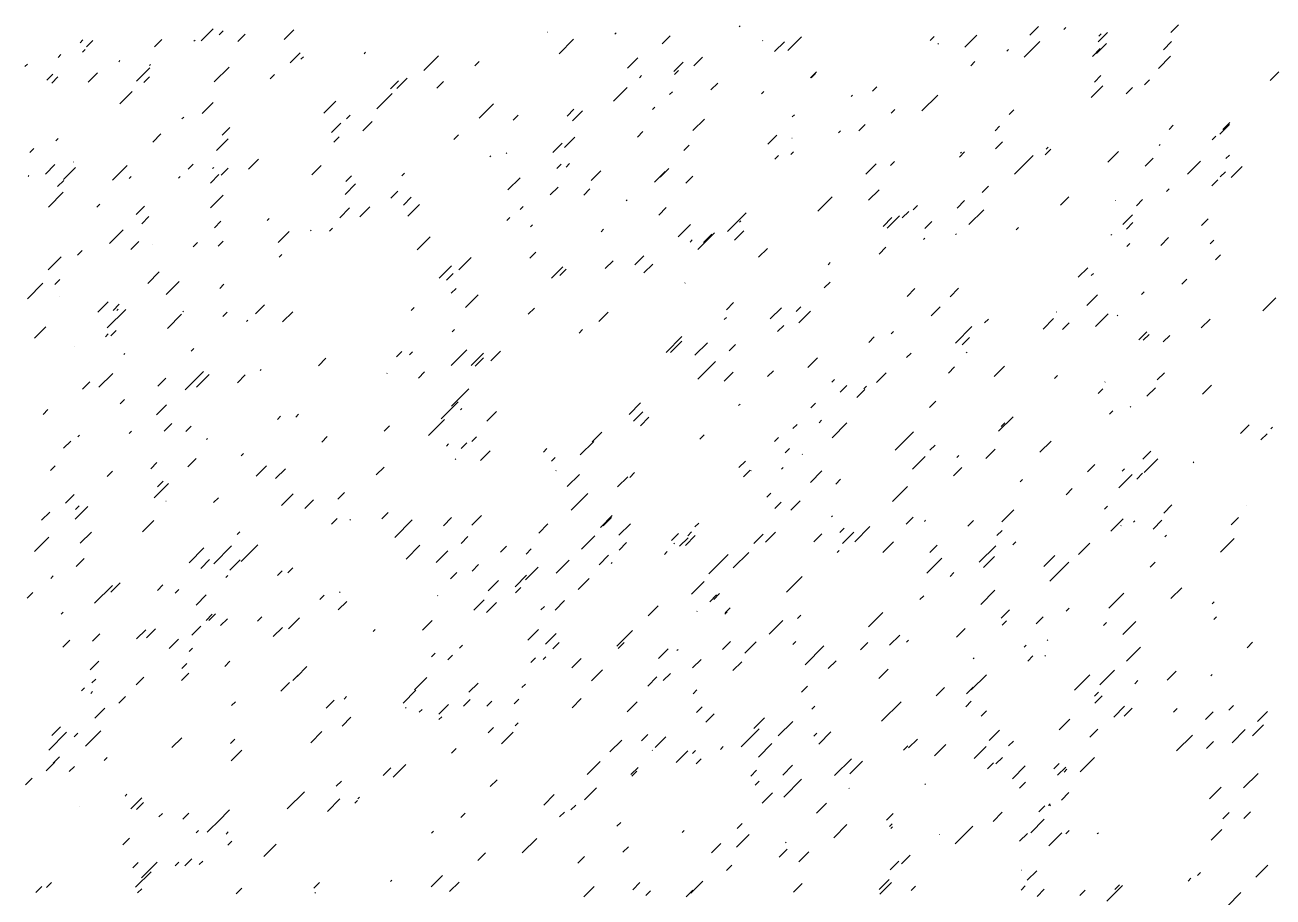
# Model space of a CAD drawing. Header units: millimetres. Extents: x -5080 to 169092, y -130394 to 7197.
# Drawn here: x 14287 to 19905, y -12411 to -8483 of the extents above; entities that cross this region are included whole.
import ezdxf

# ---------------------------------------------------------------- set-up
doc = ezdxf.new("R2010")
doc.units = ezdxf.units.MM
doc.header["$LTSCALE"] = 50
doc.layers.add('pio-Stipple', color=7, linetype='Continuous', lineweight=5)

# ---------------------------------------------------------------- blocks, each defined once
blk = doc.blocks.new('Group')
at = {"layer": 'pio-Stipple', "color": 7, "linetype": 'Continuous', "lineweight": 5, "transparency": 33554687}
for p, q in [((6600.2, 16883.4), (6654.2, 16937.4)), ((6681, 16910.5), (6699.5, 16929)), ((6798, 16914.1), (6765.5, 16881.6)), ((7018, 16934), (6974.1, 16890.2)), ((8159.2, 16922.4), (8160.2, 16923.4)), ((8469, 16920.3), (8463.1, 16914.3)), ((9022, 16946.6), (9027, 16951.7)), ((10330.7, 16909.5), (10369, 16947.7)), ((10492.2, 16943.5), (10483.5, 16934.8)), ((10679.8, 16921.1), (10638.1, 16879.4)), ((10640.5, 16904.3), (10651.5, 16915.4)), ((10999.7, 16955.4), (10965.6, 16921.3)), ((6067.4, 16888), (6055, 16875.5)), ((6112.9, 16884.8), (6084.5, 16856.5)), ((6422.6, 16889.8), (6389.6, 16856.7)), ((6567.9, 16882), (6573, 16887.1)), ((8211.7, 16825.9), (8276.6, 16890.9)), ((8712.2, 16906.8), (8675.5, 16870.1)), ((9126.9, 16884), (9128.3, 16885.5)), ((9225.8, 16879.7), (9181.6, 16835.6)), ((9241.9, 16840.1), (9303.4, 16901.5)), ((9881.7, 16885.2), (9899.7, 16903.2)), ((9916, 16868.9), (9919.4, 16872.4)), ((10091.6, 16909.9), (10037.2, 16855.5)), ((10375.1, 16880.5), (10304.7, 16810.1)), ((10675.8, 16871.6), (10630.3, 16826.1)), ((10932.1, 16844), (10968.5, 16880.3)), ((5956.4, 16809.5), (5968.7, 16821.8)), ((6066.4, 16832.6), (6078.1, 16844.3)), ((7046.2, 16830.3), (7000.9, 16785)), ((7060.4, 16812.3), (7049, 16801)), ((7339.9, 16832.5), (7333.3, 16825.9)), ((7603.2, 16750.2), (7668.9, 16815.9)), ((8519.4, 16761.2), (8565.4, 16807.1)), ((8857.5, 16811), (8818, 16771.6)), ((10226.8, 16836.7), (10235.1, 16845)), ((10612.2, 16813.8), (10647.1, 16848.7)), ((10964.4, 16814.1), (10909.8, 16759.5)), ((5807.1, 16768.1), (5818, 16779)), ((6234.9, 16795.2), (6229.7, 16789.9)), ((6309.6, 16702.8), (6369.4, 16762.5)), ((6372.2, 16777), (6368.1, 16772.9)), ((6658.7, 16698.9), (6725.8, 16766)), ((7832.3, 16771.2), (7852.4, 16791.3)), ((8728.3, 16746.1), (8770.2, 16787.9)), ((8730.3, 16732.8), (8748.5, 16751)), ((9342.8, 16717.7), (9369.5, 16744.4)), ((10083.5, 16790.1), (10065.2, 16771.8)), ((11412.4, 16704.7), (11451.9, 16744.2)), ((5932.2, 16733.4), (5906, 16707.2)), ((5955.4, 16721.4), (5927.9, 16693.8)), ((6133, 16739.5), (6090.9, 16697.3)), ((6368.1, 16722.4), (6342.4, 16696.7)), ((6911, 16712.6), (6931.1, 16732.7)), ((7489.2, 16704), (7452.3, 16667.2)), ((7527.5, 16716.2), (7480.5, 16669.2)), ((7661.7, 16671.4), (7691.3, 16701)), ((8583, 16727.5), (8573, 16717.5)), ((8894.8, 16663.3), (8925.4, 16693.9)), ((9345.9, 16716.7), (9366.4, 16737.3)), ((10650.6, 16727.4), (10621.5, 16698.3)), ((10869.5, 16708.3), (10846.6, 16685.3)), ((6234.9, 16600.9), (6289.6, 16655.5)), ((7459.9, 16646.4), (7391.1, 16577.5)), ((8455.9, 16612), (8517.4, 16673.5)), ((8709.1, 16641.9), (8721.9, 16654.7)), ((9122.9, 16645), (9133.2, 16655.3)), ((9532.5, 16638.8), (9527, 16633.3)), ((9641.5, 16676), (9622.2, 16656.7)), ((9916, 16639.4), (9845.1, 16568.5)), ((10606.2, 16628.2), (10658.6, 16680.7)), ((10763.6, 16645.2), (10792.6, 16674.2)), ((6653.7, 16606.2), (6604.7, 16557.2)), ((7153.2, 16558.5), (7207, 16612.3)), ((7916, 16600.1), (7851.2, 16535.3)), ((8248, 16545.2), (8278.3, 16575.5)), ((8642.5, 16585.3), (8631.3, 16574)), ((9723.2, 16575.1), (9706.4, 16558.2)), ((6513.4, 16531.9), (6521.8, 16540.3)), ((7254.1, 16532.1), (7271.7, 16549.7)), ((7370.1, 16520.3), (7327.7, 16477.9)), ((8028, 16549.8), (8005, 16526.8)), ((8271.2, 16523.2), (8316.2, 16568.2)), ((8865.5, 16531.5), (8813.6, 16479.5)), ((9261.1, 16541), (9270.7, 16550.7)), ((10237.9, 16552.2), (10258.7, 16573.1)), ((6382.2, 16427.3), (6419.3, 16464.4)), ((6695.1, 16459.5), (6729.1, 16493.6)), ((7228.8, 16513.4), (7187.2, 16471.7)), ((8563.8, 16450.3), (8588.6, 16475.1)), ((9479, 16478.3), (9469.9, 16469.2)), ((9589, 16507.5), (9560.4, 16478.8)), ((10194.5, 16499.5), (10173.9, 16478.9)), ((10975.5, 16503.5), (10957, 16485)), ((11228.7, 16506.4), (11185.9, 16463.5)), ((11230.8, 16516.5), (11199.4, 16485.2)), ((5946.3, 16434.1), (5955.9, 16443.6)), ((6668.8, 16390), (6721.2, 16442.4)), ((7220.8, 16450.9), (7198, 16428.2)), ((7737.4, 16439.2), (7758.5, 16460.3)), ((8225.8, 16423.6), (8183.3, 16381.1)), ((8235.9, 16403.2), (8283.1, 16450.3)), ((8796.9, 16414.6), (8772.9, 16390.6)), ((9191.5, 16459.7), (9150.8, 16419.1)), ((9259.1, 16445.1), (9260.1, 16446.1)), ((10176.3, 16397.9), (10208, 16429.6)), ((10413.4, 16405.7), (10403.4, 16395.6)), ((10916.9, 16416.8), (10912.9, 16412.7)), ((11168.2, 16455), (11150.7, 16437.5)), ((5828.3, 16380.7), (5846.7, 16399.1)), ((6858.5, 16350.8), (6813.6, 16305.9)), ((7903.9, 16366.3), (7899.6, 16362.1)), ((7976.6, 16379.5), (7972.9, 16375.8)), ((9182.4, 16350.4), (9199, 16367.1)), ((9254, 16371.5), (9266.9, 16384.4)), ((10037, 16383.4), (10013.4, 16359.7)), ((10022.9, 16382.5), (10017.9, 16377.4)), ((10262.1, 16284.1), (10346.1, 16368.2)), ((10424.5, 16395.5), (10399.3, 16370.3)), ((10681.8, 16337.6), (10730.1, 16385.8)), ((10885.7, 16356), (10849.7, 16320.1)), ((11228.7, 16369.3), (11212.9, 16353.4)), ((5898.9, 16283.9), (5941.8, 16326.8)), ((6034.1, 16313.6), (5980.5, 16260)), ((6026, 16339.1), (6025.1, 16338.2)), ((6201.6, 16256.8), (6267.1, 16322.3)), ((6563.9, 16327.9), (6541.6, 16305.6)), ((6651.7, 16308.9), (6656.7, 16314)), ((6690, 16278.9), (6721.3, 16310.1)), ((7140, 16321.7), (7098.4, 16280.1)), ((8201.6, 16309), (8220.4, 16327.9)), ((8242.9, 16315), (8258.8, 16330.9)), ((8355.9, 16254.6), (8399.2, 16297.9)), ((8641.5, 16247.8), (8688.6, 16294.8)), ((8706.1, 16309.5), (8666.8, 16270.2)), ((9639.5, 16330.6), (9592.5, 16283.6)), ((9721.2, 16341), (9702.6, 16322.4)), ((11040, 16284.1), (11098.4, 16342.5)), ((11210.6, 16294.5), (11188, 16272)), ((11236.8, 16269), (11286.3, 16318.4)), ((5821.2, 16273.6), (5825.1, 16277.5)), ((5953.4, 16227.4), (5981.6, 16255.6)), ((6285.4, 16272.5), (6276.6, 16263.7)), ((6506.4, 16272.5), (6498.6, 16264.7)), ((6679.9, 16281.3), (6642, 16243.5)), ((7248, 16192.3), (7295.1, 16239.4)), ((7276.3, 16275.3), (7250.9, 16249.9)), ((7515.4, 16288.6), (7503.5, 16276.6)), ((8036.1, 16267.2), (7981.2, 16212.3)), ((8781.8, 16242.5), (8813.5, 16274.2)), ((11177.3, 16258.2), (11149.7, 16230.6)), ((5979.6, 16202.5), (5912.4, 16135.3)), ((6699.1, 16189.3), (6642.2, 16132.4)), ((7453.8, 16175.9), (7485.3, 16207.3)), ((8206.6, 16224.9), (8171.3, 16189.6)), ((8322.6, 16189), (8350.4, 16216.7)), ((9376.1, 16116.5), (9440.3, 16180.7)), ((9652.6, 16213.6), (9604.6, 16165.6)), ((10116.7, 16201.1), (10144.7, 16229.1)), ((10468.9, 16143.6), (10506.6, 16181.3)), ((10958.3, 16218), (10945.9, 16205.6)), ((6144.1, 16148.3), (6129.9, 16134.1)), ((6345.9, 16140), (6307.9, 16102)), ((7223.8, 16087.2), (7268.7, 16132.1)), ((7360, 16136.8), (7314.2, 16091.1)), ((7545.7, 16179.4), (7510.6, 16144.3)), ((7583, 16146.1), (7530.9, 16094)), ((8050.2, 16137.2), (8036.8, 16123.8)), ((8518.4, 16167.5), (8513.7, 16162.8)), ((8694, 16133), (8660.2, 16099.2)), ((9825.1, 16142.3), (9805.9, 16123)), ((10037, 16164.4), (10003.1, 16130.5)), ((10715.1, 16164.6), (10715.5, 16164.9)), ((10810, 16140.6), (10838.4, 16169)), ((6332.8, 16059.8), (6365.1, 16092.1)), ((6659.7, 16041.7), (6689.3, 16071.3)), ((6905.9, 16083.7), (6897.5, 16075.3)), ((7976.5, 16074.8), (7990.2, 16088.5)), ((9054.2, 16109.6), (8969.5, 16024.9)), ((9022.9, 16066.7), (9029.8, 16073.7)), ((9669.7, 16047.9), (9710, 16088.1)), ((9688.9, 16040.8), (9744.5, 16096.4)), ((9785.8, 16115.9), (9756.3, 16086.4)), ((9888.7, 16070.4), (9857.7, 16039.4)), ((10056.2, 16056), (10122.9, 16122.7)), ((10749.4, 16057), (10793.4, 16101)), ((11133.9, 16081.6), (11103.8, 16051.6)), ((6187.5, 15971.2), (6249.4, 16033.2)), ((6947.3, 15976.2), (6996.4, 16025.3)), ((7092.6, 16028.4), (7095.1, 16030.9)), ((7178.4, 16026.5), (7191.7, 16039.8)), ((8083.5, 16046.6), (8091.5, 16054.6)), ((8400.3, 16024.4), (8411.4, 16035.4)), ((8802.9, 16056.2), (8748.1, 16001.4)), ((8910.9, 16018.8), (8835.7, 15943.6)), ((8861.5, 15976.2), (8898.7, 16013.4)), ((9000.7, 15986.4), (9042.5, 16028.2)), ((9999.7, 16015.2), (9996.5, 16012)), ((10269.1, 16032.5), (10279.9, 16043.3)), ((10699, 16012.2), (10695.5, 16008.7)), ((10794.8, 16065.5), (10765.7, 16036.4)), ((6319.7, 15980.5), (6283.8, 15944.6)), ((6380.2, 15966.8), (6380.2, 15966.8)), ((6564.9, 15956.9), (6584.2, 15976.2)), ((6676.9, 15958.9), (6699.2, 15981.2)), ((7572.9, 15942), (7631.4, 16000.5)), ((8801.9, 15977.9), (8811.1, 15987.1)), ((9857.4, 15995), (9852.2, 15989.8)), ((10767.6, 15957.8), (10780.3, 15970.6)), ((10955.3, 15998.6), (10919.5, 15962.9)), ((11141.9, 15969.9), (11158.6, 15986.6)), ((5911, 15852.2), (5969.7, 15910.9)), ((6044.2, 15918.5), (6064.8, 15939.1)), ((6951.3, 15909.4), (6963.7, 15921.7)), ((7816.1, 15907.8), (7760.1, 15851.9)), ((8079.4, 15904.5), (8107.3, 15932.3)), ((8552.7, 15875.4), (8593.3, 15916)), ((9109.7, 15909.5), (9149.3, 15949.1)), ((9682.8, 15954.4), (9651.7, 15923.3)), ((11189.4, 15920.2), (11166.5, 15897.3)), ((7671.8, 15814.8), (7726.9, 15870)), ((8227.8, 15866.6), (8176.6, 15815.4)), ((8243.9, 15855.6), (8215, 15826.7)), ((8454.8, 15893.8), (8419.6, 15858.6)), ((8633.4, 15878.7), (8593.2, 15838.5)), ((9431.6, 15885), (9422.4, 15875.8)), ((10548.6, 15818.9), (10591.3, 15861.6)), ((5887.8, 15791.8), (5817.9, 15721.9)), ((5963.5, 15809.2), (5941, 15786.8)), ((6360, 15791.6), (6411.4, 15843)), ((6442.7, 15741.2), (6501.9, 15800.4)), ((6683.9, 15769.2), (6702.7, 15788)), ((7734.3, 15836.3), (7704, 15805.9)), ((8778.7, 15794.2), (8777.7, 15793.2)), ((9405.3, 15771.3), (9431.1, 15797)), ((10617.2, 15836.5), (10607, 15826.3)), ((11014.8, 15788.4), (11037, 15810.6)), ((7747.5, 15767.9), (7726.3, 15746.8)), ((7847.4, 15740.3), (7790.3, 15683.3)), ((9777.7, 15733), (9812.9, 15768.3)), ((10009.8, 15769.6), (9971.8, 15731.6)), ((10635.4, 15740.4), (10587.2, 15692.2)), ((10845.3, 15753.8), (10833.4, 15742)), ((5961.4, 15730.7), (5961.2, 15730.5)), ((6182.4, 15709.2), (6134.8, 15661.6)), ((6231.9, 15697.2), (6203.6, 15668.9)), ((6226.8, 15675.1), (6221.3, 15669.6)), ((6845.4, 15654.2), (6885.5, 15694.4)), ((7559.8, 15683.1), (7545.8, 15669.2)), ((8072.4, 15652.2), (8100.5, 15680.4)), ((8964.4, 15672.5), (8996.8, 15704.9)), ((9212.6, 15681.9), (9162.2, 15631.5)), ((9278.2, 15664.2), (9300, 15686)), ((9927, 15685.8), (9886.8, 15645.6)), ((11438.6, 15726.3), (11380.1, 15667.8)), ((6177.4, 15590.9), (6260.7, 15674.3)), ((6512.4, 15652.6), (6448.3, 15588.6)), ((6518.4, 15663.1), (6521, 15665.7)), ((6717.2, 15661.9), (6698, 15642.7)), ((6804, 15619.7), (6810.9, 15626.6)), ((6966.4, 15618), (7012.3, 15663.8)), ((8390.2, 15620), (8432.5, 15662.2)), ((8964.4, 15637.7), (8955.1, 15628.4)), ((9343.8, 15666.7), (9290.7, 15613.7)), ((10144, 15630.7), (10127.2, 15613.9)), ((10390.2, 15585.8), (10437.1, 15632.8)), ((10451.7, 15664.1), (10449.8, 15662.1)), ((10626.3, 15596.9), (10683.3, 15653.9)), ((10727.2, 15648.9), (10724, 15645.7)), ((11141.9, 15630.3), (11102.3, 15590.7)), ((5850.4, 15545.5), (5901.3, 15596.3)), ((6182.4, 15564.1), (6169.7, 15551.4)), ((6217.7, 15579.1), (6194.3, 15555.7)), ((7741.4, 15583.3), (7730.8, 15572.6)), ((8317.6, 15583.2), (8301.4, 15567)), ((9222.7, 15602.3), (9194.9, 15574.5)), ((9716.1, 15574.2), (9705.7, 15563.8)), ((10069.3, 15597), (9995.2, 15522.9)), ((10478, 15584.6), (10507.5, 15614.2)), ((10821, 15537.2), (10857.9, 15574)), ((8764.6, 15551.7), (8693.1, 15480.1)), ((8763.6, 15530.6), (8713.6, 15480.6)), ((8823.1, 15467.7), (8879.1, 15523.6)), ((8976.5, 15487.8), (9005, 15516.2)), ((9630.3, 15550.9), (9605.1, 15525.7)), ((10025.9, 15514.1), (10058.9, 15547.1)), ((10867.4, 15561.9), (10840.8, 15535.2)), ((10960.3, 15556.8), (10931.1, 15527.6)), ((6029, 15505.7), (6029.1, 15505.8)), ((6252, 15471.4), (6256.5, 15475.9)), ((6567.9, 15498.5), (6555.5, 15486.1)), ((7162.2, 15454), (7127.9, 15419.6)), ((7503.3, 15484.2), (7480.3, 15461.3)), ((7538.6, 15470.4), (7550.9, 15482.8)), ((7726.2, 15422.3), (7795.6, 15491.6)), ((7816.1, 15422.3), (7871.7, 15478)), ((7833.2, 15418.1), (7871.7, 15456.5)), ((7903.8, 15442.5), (7947, 15485.7)), ((9331.7, 15413.1), (9374.7, 15456.2)), ((9795.8, 15477.3), (9775.7, 15457.2)), ((10048.1, 15482.4), (10043.9, 15478.3)), ((6611.2, 15395.2), (6528.6, 15312.6)), ((6866.5, 15399.7), (6870.5, 15403.7)), ((8914.9, 15439.6), (8836, 15360.7)), ((9176.3, 15397.4), (9150.3, 15371.5)), ((9964.3, 15387.8), (9991.8, 15415.3)), ((10170.2, 15372.9), (10216.4, 15419.1)), ((6099.6, 15348), (6066.8, 15315.2)), ((6202.6, 15386.2), (6140.3, 15323.9)), ((6441.7, 15364.2), (6405.4, 15327.9)), ((6578.9, 15324.4), (6635.7, 15381.1)), ((6763.6, 15344.4), (6798.8, 15379.6)), ((7437.7, 15387.6), (7436.5, 15386.4)), ((7577.9, 15364.7), (7605.7, 15392.5)), ((8955.3, 15351.5), (8995.5, 15391.8)), ((9451.7, 15359.2), (9438.7, 15346.1)), ((9683.8, 15388.3), (9640.3, 15344.8)), ((10455.7, 15377.4), (10441.3, 15363)), ((10669.7, 15348.2), (10668.5, 15347.1)), ((10903.8, 15356.6), (10936, 15388.8)), ((7727.2, 15238.7), (7804.6, 15316.1)), ((9477, 15302.1), (9506.4, 15331.6)), ((9587.9, 15313.7), (9552.3, 15278.1)), ((9595, 15329), (9583.3, 15317.2)), ((10638.4, 15294.9), (10659.5, 15316)), ((10857.3, 15282.9), (10895.9, 15321.4)), ((11107.6, 15293), (11147.9, 15333.3)), ((6235.9, 15248.5), (6255.7, 15268.3)), ((6443.7, 15243.9), (6399.5, 15199.6)), ((7756.5, 15258), (7680.6, 15182.1)), ((7767.6, 15222.2), (7773.5, 15228.1)), ((8577.9, 15252.9), (8526.6, 15201.7)), ((9025.9, 15248.3), (9018.6, 15241)), ((9344.8, 15230.4), (9366, 15251.7)), ((9907.8, 15261.2), (9879.6, 15233)), ((10782.7, 15234.2), (10784.8, 15236.4)), ((5909.9, 15222.9), (5888.6, 15201.6)), ((6943.2, 15178.9), (6958, 15193.7)), ((7039.1, 15201.9), (7025.8, 15188.6)), ((7695, 15178.3), (7623.4, 15106.7)), ((7886.7, 15171), (7930, 15214.3)), ((8546.6, 15170.9), (8588.3, 15212.6)), ((8616.2, 15188.3), (8578.2, 15150.4)), ((9382.1, 15163.7), (9393.3, 15174.9)), ((10254.9, 15190.3), (10190, 15125.4)), ((10689.8, 15202.1), (10704.8, 15217)), ((6286.3, 15126.2), (6275.6, 15115.5)), ((6468.9, 15160.4), (6434.3, 15125.7)), ((6555.7, 15148.2), (6531.5, 15123.9)), ((7423.5, 15125.5), (7447.6, 15149.6)), ((8404.3, 15121.9), (8360.6, 15078.2)), ((9264, 15137.5), (9282.7, 15156.1)), ((9507.2, 15163.1), (9440.8, 15096.7)), ((9724.2, 15041), (9806.8, 15123.6)), ((10218.6, 15163.4), (10202.2, 15147)), ((11318.5, 15155.2), (11279.1, 15115.8)), ((11370.9, 15087.1), (11398.4, 15114.5)), ((11423.4, 15144.4), (11414.9, 15135.8)), ((6012.9, 15081.5), (5980.3, 15049)), ((6045.1, 15100.1), (6053.2, 15108.1)), ((6624.3, 15088.9), (6629, 15093.6)), ((7143, 15077), (7167.8, 15101.9)), ((7704, 15058.7), (7713.6, 15068.3)), ((7795.9, 15073.6), (7770.7, 15048.5)), ((7818.1, 15080), (7839.1, 15101)), ((8306.4, 15018.7), (8367.3, 15079.6)), ((8844.3, 15090.1), (8864.2, 15110.1)), ((9199.5, 15097.9), (9181.1, 15079.5)), ((9904.8, 15063.5), (9880.9, 15039.7)), ((10426.5, 15081.5), (10375.9, 15031)), ((6540.6, 14966), (6578, 15003.5)), ((6790.8, 15025.3), (6780.6, 15015)), ((7747.4, 15001.1), (7744.1, 14997.8)), ((7900.8, 15037), (7857.2, 14993.4)), ((8156.1, 15047.4), (8140.8, 15032.1)), ((8193.4, 15008.1), (8176.9, 14991.6)), ((9229.7, 15028.6), (9249.2, 15048.1)), ((9306.4, 15021.3), (9307.5, 15022.4)), ((9801.8, 14955.1), (9858.7, 15011.9)), ((10010.7, 15016.2), (10002.1, 15007.5)), ((10131.8, 15002.5), (10174.5, 15045.2)), ((10875.5, 15036), (10838.7, 14999.2)), ((10906.8, 15000.7), (10845.7, 14939.6)), ((5943.2, 14969.6), (5922.5, 14948.9)), ((6200.5, 14945.4), (6176.6, 14921.5)), ((6401.3, 14984.8), (6373.3, 14956.7)), ((6893.8, 14970.5), (6847.2, 14924)), ((6979.5, 14956.4), (6935.2, 14912.1)), ((7388.2, 14928.9), (7423.5, 14964.3)), ((8197.4, 14946.7), (8198.9, 14948.1)), ((9020.8, 14962), (9050, 14991.1)), ((9041, 14920.8), (9071, 14950.7)), ((9076.3, 14948.6), (9074.9, 14947.2)), ((9212.6, 14954.8), (9220.9, 14963.1)), ((9342.7, 14895.5), (9394.9, 14947.6)), ((9986.5, 14924.7), (10024, 14962.2)), ((10623.2, 14975.5), (10590, 14942.3)), ((10746.3, 14945.7), (10756.5, 14955.9)), ((11065.2, 14984), (11068.9, 14987.7)), ((6452.8, 14889.7), (6388.8, 14825.7)), ((6403.3, 14875.2), (6429.5, 14901.4)), ((8303.4, 14931), (8248.5, 14876.2)), ((8520.3, 14920.1), (8475.1, 14874.8)), ((8529.4, 14917.5), (8551.3, 14939.4)), ((9456.7, 14887.2), (9478.8, 14909.3)), ((10287.2, 14898.3), (10297.9, 14909)), ((10791.7, 14931.1), (10731.1, 14870.5)), ((10838.1, 14936.4), (10812.2, 14910.4)), ((6028, 14840.3), (5989, 14801.3)), ((7013.8, 14843.2), (6962.2, 14791.7)), ((7245.9, 14850.4), (7215, 14819.5)), ((8266.1, 14769.5), (8341.4, 14844.9)), ((9147, 14828.7), (9164.9, 14846.6)), ((9779.6, 14876.6), (9712.4, 14809.4)), ((10521.3, 14867.6), (10493.4, 14839.7)), ((6033, 14729.1), (6090.4, 14786.5)), ((6035, 14773.3), (6051.2, 14789.4)), ((6441.7, 14810.4), (6442.2, 14811)), ((6677.8, 14826.4), (6655.8, 14804.5)), ((7105.6, 14816), (7067, 14777.3)), ((9182.3, 14777.3), (9211.7, 14806.8)), ((9254.9, 14770.4), (9297.4, 14812.9)), ((10666.6, 14774.3), (10680.2, 14787.9)), ((10933, 14757.2), (10970.4, 14794.6)), ((11306.3, 14791.2), (11306.1, 14791)), ((5881.7, 14724.9), (5918.4, 14761.6)), ((6387.2, 14723.2), (6336.3, 14672.4)), ((7187.4, 14706.7), (7213.1, 14732.4)), ((7270.1, 14725.7), (7272.3, 14727.8)), ((7441.7, 14759.7), (7413.5, 14731.5)), ((7550.6, 14726.2), (7472, 14647.6)), ((7727.2, 14736.5), (7690.8, 14700)), ((7862.4, 14745.6), (7819.2, 14702.3)), ((8450.7, 14745.5), (8397.9, 14692.7)), ((8410.3, 14699.7), (8448.1, 14737.4)), ((9437.6, 14739.8), (9442.1, 14744.3)), ((9774.6, 14707.8), (9805.3, 14738.5)), ((9856.3, 14719.6), (9861.2, 14724.5)), ((10052.1, 14697.6), (10077.6, 14723.2)), ((10258.9, 14771.8), (10204.2, 14717)), ((10751.4, 14731.2), (10695.8, 14675.7)), ((10802.8, 14721.6), (10797.3, 14716.1)), ((10924.9, 14725.2), (10885, 14685.3)), ((11270, 14737.5), (11237.2, 14704.7)), ((6056.2, 14621.1), (6106.3, 14671.2)), ((6773.7, 14672), (6761.6, 14659.9)), ((8161.1, 14708.1), (8120, 14667.1)), ((8481, 14657.4), (8532.3, 14708.8)), ((8718.1, 14634.2), (8749.5, 14665.6)), ((8790.8, 14655.2), (8807.8, 14672.2)), ((8823, 14694.5), (8840.3, 14711.8)), ((9185.3, 14670.8), (9141.2, 14626.7)), ((9394.2, 14663.8), (9358.5, 14628.1)), ((9495.1, 14689.2), (9474.8, 14668.9)), ((9538.5, 14670.8), (9487.5, 14619.8)), ((9542.5, 14628.2), (9611, 14696.8)), ((10205.5, 14679.1), (10182, 14655.6)), ((10742.3, 14701.4), (10740.5, 14699.7)), ((5913.9, 14648.5), (5849.5, 14584.1)), ((6737.3, 14609.1), (6657.1, 14528.9)), ((6855.4, 14614.2), (6780.4, 14539.2)), ((7522.4, 14549.5), (7584.8, 14612)), ((7800.9, 14651.8), (7770, 14620.8)), ((7974.4, 14608.4), (7947, 14581)), ((8373, 14654.6), (8312.3, 14593.9)), ((8482, 14590.7), (8515.4, 14624.1)), ((8728.2, 14618.7), (8730.6, 14621.2)), ((8791.8, 14645.7), (8753.7, 14607.6)), ((8824.1, 14655.7), (8780, 14611.7)), ((9129.8, 14662.6), (9087.9, 14620.7)), ((9716.1, 14627.3), (9668.5, 14579.7)), ((9913.8, 14613.2), (9880.2, 14579.6)), ((10102.5, 14535.4), (10177.2, 14610.1)), ((10253.9, 14613.8), (10267.4, 14627.3)), ((10600, 14621.2), (10549.2, 14570.5)), ((10945.1, 14657), (10938.4, 14650.2)), ((11189.3, 14581.7), (11250, 14642.4)), ((6038, 14517), (6073.2, 14552.2)), ((6612.2, 14600.1), (6545.6, 14533.5)), ((7658.6, 14534.4), (7711.4, 14587.2)), ((8063.2, 14572.5), (8086.2, 14595.5)), ((8434.6, 14566.8), (8391.9, 14524.2)), ((8697.9, 14583.3), (8685.9, 14571.2)), ((8972.4, 14569.8), (8886.3, 14483.7)), ((8995.6, 14510.2), (9065.6, 14580.2)), ((9471.9, 14589.3), (9462.6, 14580)), ((9934, 14553.7), (9867, 14486.8)), ((10171.1, 14560.8), (10121.6, 14511.3)), ((10394.1, 14517.1), (10443.5, 14566.5)), ((6599.1, 14508), (6638.4, 14547.3)), ((6729.2, 14500), (6776.3, 14547)), ((6964.4, 14497.4), (6943.2, 14476.2)), ((6990.6, 14487.7), (7013.6, 14510.7)), ((7849.3, 14525.5), (7819.8, 14496.1)), ((8060.2, 14455.7), (8117.7, 14513.2)), ((8257, 14544.6), (8198.3, 14485.9)), ((8445.7, 14529.9), (8450.9, 14535.2)), ((10420.4, 14450.7), (10505.4, 14535.7)), ((10872.4, 14513.9), (10894.3, 14535.8)), ((5923, 14462.4), (5934.5, 14473.9)), ((6193.4, 14400.2), (6235.6, 14442.4)), ((6711.1, 14467.4), (6719.6, 14475.9)), ((7751.4, 14489.3), (7723.1, 14461)), ((7891.7, 14406.2), (7939.2, 14453.7)), ((8065.2, 14477.1), (8013.1, 14425)), ((8346.8, 14461.9), (8297.7, 14412.8)), ((8807.9, 14392.1), (8864.4, 14448.6)), ((9305.4, 14470.9), (9235.8, 14401.4)), ((9988.5, 14489.3), (9971.3, 14472.1)), ((5817.1, 14373.7), (5842.5, 14399.1)), ((6200.5, 14431.5), (6120.4, 14351.4)), ((6403.3, 14409), (6428.2, 14433.9)), ((6500.2, 14412.7), (6483.2, 14395.7)), ((6623.3, 14388.2), (6578.2, 14343.1)), ((7134.9, 14367.6), (7154.4, 14387.2)), ((7222.7, 14398.7), (7226.6, 14402.7)), ((7665.6, 14385.6), (7664.7, 14384.7)), ((8040, 14421.8), (8015.5, 14397.2)), ((8889.6, 14357.6), (8920.2, 14388.2)), ((8907.8, 14368.6), (8933.4, 14394.2)), ((9836.1, 14367.6), (9852.8, 14384.2)), ((10109.6, 14345.7), (10173.3, 14409.4)), ((10754.4, 14396.3), (10686.6, 14328.5)), ((10965.3, 14371.8), (11014.6, 14421.1)), ((7256, 14359), (7217.6, 14320.6)), ((7827.1, 14319.4), (7874, 14366.2)), ((7884.6, 14309.3), (7929.9, 14354.7)), ((8129.8, 14321.1), (8145.2, 14336.5)), ((8193.4, 14320.3), (8235.8, 14362.7)), ((8657.5, 14338.9), (8613.1, 14294.5)), ((8959.2, 14308), (8981.8, 14330.6)), ((10508.2, 14329), (10494.5, 14315.4)), ((11160, 14357.3), (11150.9, 14348.2)), ((5969.4, 14301.9), (5978.4, 14310.9)), ((6622.3, 14273.8), (6650.4, 14301.9)), ((6664.7, 14303.6), (6634.3, 14273.3)), ((6718.1, 14281.3), (6687, 14250.2)), ((6873.5, 14289.6), (6854.3, 14270.4)), ((7043.1, 14285.3), (6993.9, 14236.1)), ((7596, 14229.5), (7640.3, 14273.8)), ((8833.1, 14315), (8831.2, 14313.1)), ((8958.2, 14302), (8968.7, 14312.4)), ((9218.6, 14273.2), (9156.7, 14211.3)), ((9299.3, 14296.6), (9284.2, 14281.6)), ((9604, 14244.8), (9669, 14309.7)), ((10238.7, 14320.7), (10202.1, 14284.1)), ((10206.4, 14252.6), (10225.5, 14271.7)), ((10390.1, 14290.5), (10358.6, 14259)), ((11170.1, 14289.6), (11158.2, 14277.7)), ((6309.5, 14190.3), (6350.8, 14231.7)), ((6354.9, 14195.3), (6395, 14235.4)), ((6558.7, 14207.4), (6599.2, 14247.8)), ((6925, 14201.2), (6966, 14242.2)), ((7375, 14223.2), (7384, 14232.2)), ((8070.3, 14185.1), (8118.2, 14233.1)), ((8198.4, 14214.8), (8149.6, 14166)), ((8470.9, 14157), (8541.9, 14228)), ((10039.9, 14238), (10000, 14198)), ((10675.6, 14264.4), (10661.6, 14250.4)), ((10807.8, 14269.1), (10749.4, 14210.7)), ((6009.8, 14184.5), (5977.9, 14152.6)), ((6110.7, 14180.1), (6143.4, 14212.8)), ((6456.8, 14147.9), (6497.8, 14189)), ((7763.5, 14148.6), (7777.1, 14162.2)), ((8211.5, 14174.4), (8183.2, 14146.1)), ((8477.9, 14146.7), (8504.9, 14173.6)), ((8947.1, 14142.8), (8983.4, 14179)), ((9048, 14126.6), (9099.2, 14177.7)), ((9264, 14164.7), (9277.5, 14178.2)), ((9318.5, 14074.3), (9403.6, 14159.4)), ((9567.7, 14140.7), (9601.7, 14174.7)), ((9698.9, 14161.9), (9744.8, 14207.8)), ((9775.6, 14175.8), (9784.1, 14184.4)), ((10305.3, 14152.6), (10314.3, 14161.6)), ((10409.3, 14182.8), (10411.9, 14185.5)), ((11333.5, 14175.6), (11308.4, 14150.4)), ((6560.7, 14148.4), (6546, 14133.6)), ((7637.4, 14109.2), (7654, 14125.9)), ((7732.2, 14116.9), (7711.3, 14096)), ((8105.6, 14104.9), (8084.2, 14083.6)), ((8139.9, 14097.1), (8151.7, 14109)), ((8702.9, 14145.2), (8659.6, 14101.8)), ((8747.3, 14143.4), (8741.6, 14137.6)), ((10080.3, 14105), (10075.5, 14100.3)), ((10344.7, 14114), (10321.1, 14090.5)), ((10398.2, 14112.2), (10401, 14115)), ((10828, 14153.1), (10765.9, 14090.9)), ((6100.6, 14050.8), (6139.3, 14089.5)), ((6513.3, 14056.9), (6536.4, 14080)), ((6729.2, 14089.7), (6706.3, 14066.7)), ((7031.9, 14021.7), (7076.7, 14066.5)), ((8310.4, 14101.6), (8269.3, 14060.5)), ((8357.8, 14001.6), (8406.6, 14050.4)), ((8811.9, 14059.9), (8850.3, 14098.3)), ((9033.9, 14087.6), (8993.7, 14047.4)), ((9423.4, 14057), (9458.2, 14091.8)), ((9651.4, 14012.6), (9693, 14054.1)), ((10712, 14050.1), (10645.7, 13983.9)), ((6125.8, 14009.1), (6108.6, 13991.9)), ((6308.4, 13983.3), (6342.9, 14017.7)), ((6511.3, 14002.4), (6545.5, 14036.7)), ((6997.6, 13994.7), (6958.3, 13955.4)), ((7037, 14027.2), (7012.8, 14003.1)), ((7616.2, 14016.9), (7561, 13961.7)), ((7805.9, 13950.2), (7846.8, 13991.1)), ((8611.1, 13978.2), (8651.8, 14018.9)), ((8680.7, 14002.4), (8712.8, 14034.5)), ((10134.8, 14029), (10067, 13961.2)), ((10600, 14027.9), (10532.2, 13960.2)), ((10816.9, 14003.1), (10802.5, 13988.7)), ((10989.5, 14045.3), (10948.2, 14004.1)), ((11144.8, 14023.4), (11151.7, 14030.2)), ((6075.3, 13969.7), (6061.5, 13955.9)), ((6111.7, 13953.7), (6103.2, 13945.2)), ((7509.2, 13901.7), (7566.6, 13959.1)), ((8044, 13971), (8060, 13987)), ((8832.1, 13960.6), (8814.9, 13943.4)), ((9303.3, 13950.9), (9329.6, 13977.2)), ((9908.7, 13933.9), (9946.8, 13972)), ((10045, 13942.8), (10074.8, 13972.6)), ((10640.3, 13950.6), (10622.2, 13932.5)), ((10623.2, 13900.5), (10656, 13933.4)), ((6121.8, 13834), (6166.3, 13878.6)), ((6229.7, 13900.6), (6260, 13930.9)), ((6737.3, 13890.3), (6754.7, 13907.7)), ((7198.4, 13914), (7163.6, 13879.2)), ((7254.9, 13930.4), (7243.9, 13919.4)), ((7520.3, 13878.1), (7523.3, 13881.1)), ((7669.6, 13851.1), (7713.6, 13895.1)), ((7810.9, 13917.2), (7781.2, 13887.5)), ((7885.6, 13887.4), (7908.5, 13910.3)), ((8008.7, 13897.4), (8031, 13919.7)), ((8311.4, 13922.1), (8270.1, 13880.7)), ((8518.3, 13862.2), (8562.8, 13906.7)), ((8855.3, 13883.9), (8830.1, 13858.7)), ((9362.8, 13888), (9349.5, 13874.7)), ((9663.5, 13820), (9751, 13907.5)), ((10067.2, 13910.1), (10041.9, 13884.8)), ((10757.4, 13886.8), (10708.7, 13838.1)), ((10790.7, 13878.6), (10755, 13842.9)), ((10977.3, 13861.1), (10993.8, 13877.6)), ((11246.8, 13890.9), (11225.6, 13869.8)), ((7234.7, 13797.6), (7274.7, 13837.6)), ((7581.9, 13860), (7594.4, 13872.5)), ((7670.7, 13826.7), (7684.2, 13840.2)), ((8871.4, 13814.9), (8909.8, 13853.3)), ((9088.4, 13786.6), (9136.6, 13834.8)), ((10111.6, 13843), (10135.4, 13866.8)), ((10462.7, 13780.7), (10511.3, 13829.2)), ((11121.6, 13827.9), (11156.4, 13862.7)), ((11355.7, 13817.8), (11401.1, 13863.1)), ((5913.9, 13689.8), (5993.8, 13769.7)), ((5966.4, 13794), (5928, 13755.7)), ((6027.9, 13749), (6045.3, 13766.4)), ((6148, 13775.7), (6079.3, 13707)), ((7093.5, 13723.1), (7143.9, 13773.5)), ((7916.9, 13792), (7892.9, 13768.1)), ((7952.2, 13718), (8004.8, 13770.6)), ((8013.7, 13799.4), (8027.1, 13812.8)), ((9111.6, 13784.8), (9031.7, 13704.8)), ((9198.4, 13753.4), (9263.8, 13818.8)), ((9357.8, 13752.1), (9372.1, 13766.4)), ((9381, 13716.9), (9435.3, 13771.2)), ((10194.3, 13779.8), (10148.1, 13733.6)), ((10636.3, 13783.8), (10600.1, 13747.6)), ((11240.7, 13723), (11299.4, 13781.7)), ((11333.5, 13753.4), (11383, 13802.8)), ((6468.9, 13700.9), (6513.2, 13745.2)), ((6751.4, 13738.7), (6732, 13719.3)), ((8440.6, 13681.7), (8493.4, 13734.5)), ((8582.8, 13732), (8611.5, 13760.6)), ((8644.4, 13700.8), (8692.6, 13749)), ((9108.5, 13658.5), (9169.6, 13719.6)), ((9784.6, 13699.7), (9824.5, 13739.6)), ((9901.7, 13663.4), (9952.4, 13714.2)), ((10234.7, 13708.7), (10256.3, 13730.3)), ((11062.1, 13757.5), (10990.6, 13686)), ((11156.9, 13728.5), (11125.5, 13697)), ((5963.3, 13659.9), (5934.2, 13630.8)), ((6177.2, 13656.9), (6163.1, 13642.8)), ((6782.7, 13689), (6734.7, 13641)), ((7727.2, 13676.4), (7747.8, 13697.1)), ((8632.3, 13689.3), (8631.1, 13688.1)), ((8790.7, 13686.9), (8738, 13634.2)), ((8826, 13687.2), (8812.6, 13673.8)), ((8950.1, 13705.4), (8937.6, 13692.8)), ((9781.6, 13708.3), (9762.3, 13689)), ((10133.8, 13706.1), (10079.4, 13651.8)), ((10177.1, 13627.1), (10206.8, 13656.7)), ((10622.1, 13656.6), (10556.7, 13591.1)), ((5942.1, 13635.6), (5902.7, 13596.1)), ((6006.7, 13592.7), (6029.6, 13615.6)), ((7454.7, 13610.4), (7420.2, 13575.9)), ((7521.3, 13624.3), (7464.8, 13567.8)), ((8338.6, 13579.9), (8396.9, 13638.1)), ((8566.7, 13611.4), (8534.6, 13579.3)), ((8851.2, 13649.8), (8828.6, 13627.2)), ((9100.5, 13599.3), (9074.1, 13572.9)), ((9218.5, 13576.8), (9262.9, 13621.1)), ((9451.6, 13574.8), (9527.5, 13650.7)), ((9577.8, 13640.5), (9519.6, 13582.4)), ((10167, 13631.7), (10140.1, 13604.7)), ((10251.8, 13560.6), (10309.7, 13618.5)), ((10462.7, 13629.6), (10438.7, 13605.6)), ((10492, 13613.4), (10454.7, 13576.1)), ((10497, 13603.5), (10484.4, 13590.8)), ((5839.2, 13563), (5809, 13532.8)), ((7208.5, 13527), (7231.8, 13550.3)), ((7901.7, 13525.1), (7932, 13555.4)), ((8561.6, 13595.4), (8538.2, 13572)), ((9112.6, 13549.9), (9094.7, 13532.1)), ((9222.6, 13477.9), (9303.1, 13558.5)), ((10311.3, 13545.9), (10283.7, 13518.3)), ((11357.7, 13584.9), (11292.5, 13519.7)), ((6258, 13482.6), (6265.9, 13490.5)), ((6987.5, 13424.4), (7064.7, 13501.6)), ((8189.3, 13489.2), (8142.4, 13442.3)), ((8325.5, 13465.7), (8379.8, 13520.1)), ((9172.1, 13497.3), (9125.4, 13450.5)), ((9516.2, 13516.8), (9518.1, 13518.8)), ((9858.3, 13535), (9860.2, 13537)), ((10472.8, 13464.7), (10506.2, 13498.1)), ((11139.8, 13470.8), (11192, 13523)), ((6051.1, 13434.1), (6050.7, 13433.7)), ((6284.2, 13425.3), (6333.5, 13474.6)), ((6309.4, 13422.2), (6340.5, 13453.3)), ((7224.6, 13470), (7168.3, 13413.7)), ((7292.2, 13450.3), (7304.6, 13462.6)), ((7305.4, 13470.5), (7312.7, 13477.8)), ((8265, 13420.1), (8286.7, 13441.8)), ((9415.3, 13449.9), (9370.3, 13404.9)), ((10370.9, 13412.1), (10398, 13439.2)), ((10414.3, 13440.2), (10422.3, 13448.2)), ((10424.3, 13442.1), (10421.3, 13439.1)), ((6425.5, 13404.6), (6409.3, 13388.5)), ((6518.3, 13378.8), (6544.9, 13405.5)), ((6627.3, 13319.5), (6688.3, 13380.5)), ((6728.2, 13420.5), (6676.1, 13368.4)), ((7769.5, 13385.8), (7788.5, 13404.9)), ((8213.5, 13388.9), (8235.3, 13410.6)), ((9715, 13403.6), (9685.1, 13373.7)), ((10206.4, 13409.5), (10164.8, 13368)), ((10334.5, 13317.5), (10395.5, 13378.5)), ((11227.6, 13408.5), (11199.6, 13380.6)), ((11294.1, 13381.8), (11324.6, 13412.3)), ((6587.9, 13327), (6577.9, 13316.9)), ((6722.1, 13320.9), (6712.5, 13311.3)), ((7646.4, 13325), (7636.4, 13314.9)), ((8471.8, 13347.4), (8488.7, 13364.3)), ((8774.5, 13327), (8765.6, 13318)), ((9012.7, 13336.3), (9036, 13359.7)), ((9447.6, 13294.2), (9507.3, 13353.9)), ((9710.9, 13358.3), (9698.1, 13345.4)), ((9711.9, 13344.2), (9704.1, 13336.3)), ((10074.2, 13347.8), (9994.2, 13267.8)), ((10416.3, 13258.9), (10474.3, 13316.9)), ((10507.1, 13326.9), (10492.5, 13312.3)), ((10634.2, 13312), (10639.5, 13317.3)), ((11194.2, 13331.9), (11146.1, 13283.7)), ((6277.1, 13292.6), (6248.3, 13263.7)), ((6720.1, 13261.7), (6738.7, 13280.2)), ((6882.5, 13210.5), (6937.5, 13265.5)), ((8046, 13226.7), (8111.5, 13292.2)), ((8939, 13269.2), (8897.3, 13227.5)), ((9009.6, 13251.9), (9067.3, 13309.5)), ((9230.6, 13271.6), (9233.7, 13274.7)), ((9923.8, 13308.9), (9924.9, 13310)), ((10284.1, 13278.9), (10319.6, 13314.4)), ((7846.2, 13193.1), (7880.5, 13227.4)), ((8325.5, 13209.7), (8296.1, 13180.3)), ((8523.3, 13254.3), (8498.3, 13229.3)), ((9202.4, 13207.2), (9238, 13242.9)), ((9290.2, 13186.2), (9335.9, 13231.9)), ((9753.3, 13178), (9792.1, 13216.8)), ((6292.2, 13158.7), (6317, 13183.5)), ((6331.6, 13114.6), (6402.2, 13185.2)), ((6499.1, 13184.7), (6482.6, 13168.2)), ((6558.6, 13200.6), (6526.4, 13168.4)), ((6607.1, 13189.7), (6591.1, 13173.7)), ((8989.5, 13171.5), (8965.8, 13147.9)), ((9741.2, 13189.6), (9701.4, 13149.8)), ((10293.2, 13148.5), (10293.9, 13149.3)), ((11347.6, 13117.5), (11402, 13171.9)), ((5927, 13092.8), (5904.8, 13070.7)), ((6375, 13142), (6305.4, 13072.4)), ((7132.8, 13092.8), (7108.2, 13068.2)), ((7458.7, 13104), (7452, 13097.3)), ((7636.3, 13073.2), (7687.4, 13124.3)), ((7761.4, 13095.6), (7718.5, 13052.7)), ((8575.7, 13092.7), (8544, 13060.9)), ((8858.3, 13098.7), (8804.9, 13045.4)), ((9697.8, 13106.8), (9652.6, 13061.6)), ((9707.9, 13093.7), (9655.6, 13041.4)), ((10361.8, 13146.2), (10319.1, 13103.5)), ((11042.9, 13100.1), (11056, 13113.3)), ((11098.4, 13138.3), (11085.4, 13125.3)), ((5856.3, 13047.8), (5883.6, 13075.1)), ((6314.4, 13046.8), (6332.8, 13065.2)), ((6758.4, 13041.8), (6784.1, 13067.5)), ((7114.6, 13047.6), (7112, 13044.9)), ((8322.5, 13028.9), (8369.1, 13075.5)), ((8602, 13034.6), (8622.6, 13055.2)), ((8813.9, 13059.5), (8783.1, 13028.7)), ((9306.3, 13088.5), (9267.2, 13049.4)), ((9815.9, 13076.7), (9797, 13057.8)), ((10309.3, 13077.7), (10291.1, 13059.5)), ((10362.8, 13030.8), (10394.8, 13062.9)), ((10555.5, 13034.8), (10580.1, 13059.4)), ((10748.2, 13079.5), (10677.8, 13009)), ((10712.9, 13061.9), (10733.7, 13082.8)), ((11217.4, 12984.5), (11280.5, 13047.6))]:
    blk.add_line(p, q, dxfattribs=at)
blk = doc.blocks.new('obj-00')
at = {"layer": 'pio-Stipple', "color": 7, "transparency": 33554687}
blk.add_blockref('Group', (0, 0), dxfattribs=at)

msp = doc.modelspace()

# ---------------------------------------------------------------- block references
at = {"layer": 'pio-Stipple', "color": 7, "transparency": 33554687}
msp.add_blockref('obj-00', (8479.6, -25438.8), dxfattribs=at)

doc.saveas('drawing.dxf')
